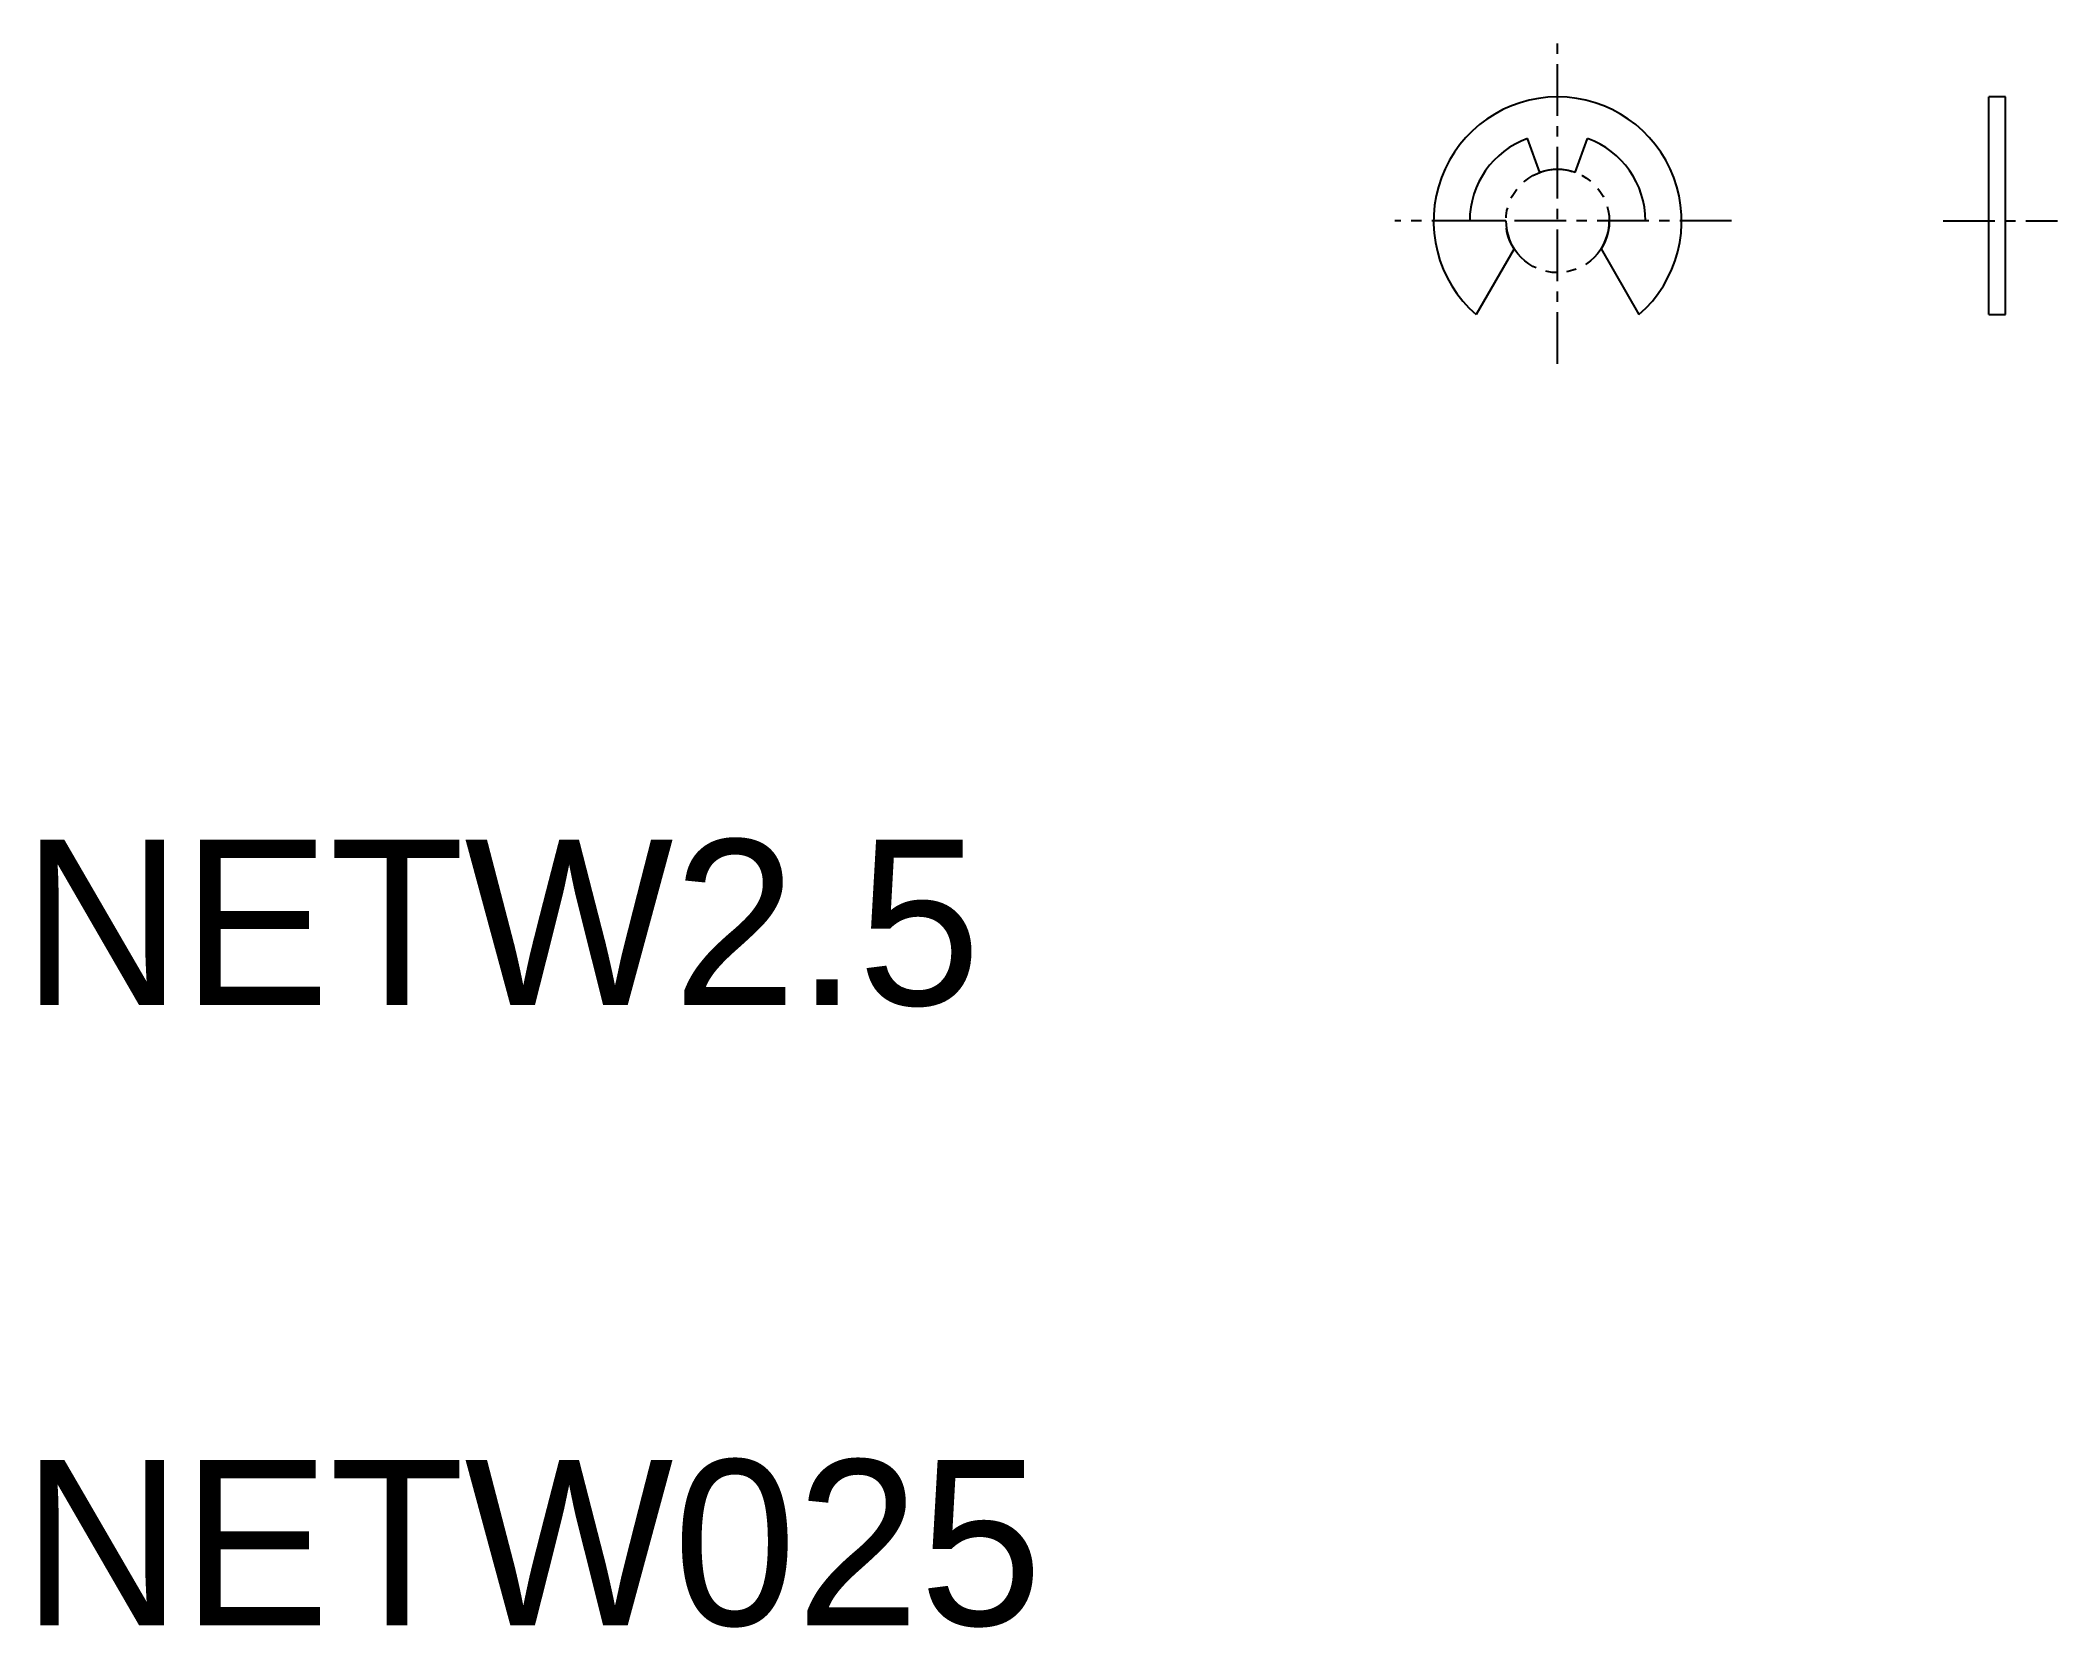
# Model space of a CAD drawing. Extents: x 10.4 to 59.2, y 9.9 to 48.3.
import ezdxf

# ---------------------------------------------------------------- set-up
doc = ezdxf.new("R2010")
doc.units = 0
doc.linetypes.add('CENTER', pattern=[2, 1.25, -0.25, 0.25, -0.25])
doc.linetypes.add('PHANTOM', pattern=[2.5, 1.25, -0.25, 0.25, -0.25, 0.25, -0.25])
doc.layers.get('0').update_dxf_attribs({"linetype": 'CONTINUOUS'})

msp = doc.modelspace()

# ---------------------------------------------------------------- linework, layer by layer
at = {"color": 1, "linetype": 'CENTER'}
for p, q in [((47.133, 40.506), (47.133, 48.331)), ((51.342, 43.963), (43.195, 43.963)), ((56.457, 43.963), (59.227, 43.963))]:
    msp.add_line(p, q, dxfattribs=at)
at = {"color": 7, "linetype": 'CONTINUOUS'}
for p, q in [((57.566, 41.697), (57.566, 46.963)), ((57.966, 46.963), (57.566, 46.963)), ((57.966, 41.697), (57.966, 46.963)), ((46.706, 45.138), (46.406, 45.96)), ((47.561, 45.138), (47.86, 45.96)), ((45.883, 43.963), (45.008, 43.963)), ((49.258, 43.963), (48.383, 43.963)), ((46.083, 43.285), (45.167, 41.697)), ((48.183, 43.285), (49.1, 41.697)), ((57.566, 41.697), (57.966, 41.697))]:
    msp.add_line(p, q, dxfattribs=at)
for p, q in [((47.269, 43.963), (47.269, 43.963)), ((49.306, 43.963), (49.306, 43.963))]:
    msp.add_line(p, q)
at = {"color": 3, "linetype": 'PHANTOM'}
msp.add_circle((47.133, 43.963), 1.25, dxfattribs=at)
at = {"color": 7, "linetype": 'CONTINUOUS'}
for radius, start, end in [(3, 310.9569, 229.0431), (2.125, 110, 180), (2.125, 0, 70), (1.25, 70, 110), (1.25, 180, 212.8599), (1.25, 327.1401, 360)]:
    msp.add_arc((47.133, 43.963), radius, start, end, dxfattribs=at)

# ---------------------------------------------------------------- texts
for s, p in [('NETW2.5', (10, 25)), ('NETW025', (10, 10))]:
    msp.add_text(s, height=4).set_placement(p)

doc.saveas('drawing.dxf')
